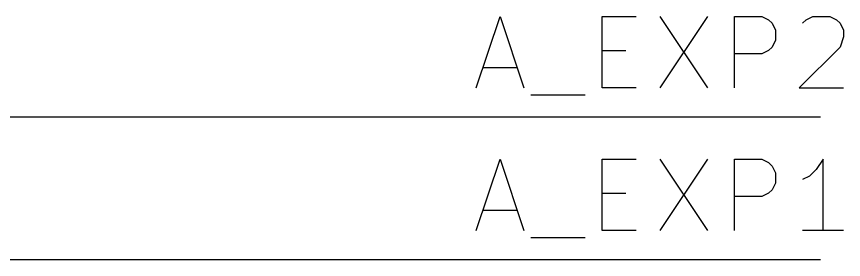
# Model space of a CAD drawing. Extents: x 0.4 to 11.3, y -7.9 to -0.4.
# Drawn here: x 9.037 to 9.616, y -5.7 to -5.53 of the extents above; entities that cross this region are included whole.
import ezdxf

# ---------------------------------------------------------------- set-up
doc = ezdxf.new("R2010")
doc.units = 0
doc.header["$MEASUREMENT"] = 0
doc.layers.add('GRAY1', color=251, linetype='CONTINUOUS')
doc.layers.add('GREEN3', color=91, linetype='CONTINUOUS')

msp = doc.modelspace()

# ---------------------------------------------------------------- linework, layer by layer
at = {"layer": 'GRAY1', "linetype": 'CONTINUOUS'}
for p, q in [((9.35887, -5.5798), (9.37554, -5.5298)), ((9.37554, -5.5298), (9.3922, -5.5798)), ((9.44696, -5.5798), (9.44696, -5.5298)), ((9.44696, -5.5298), (9.47078, -5.5298)), ((9.48744, -5.5298), (9.52077, -5.5798)), ((9.52077, -5.5298), (9.48744, -5.5798)), ((9.53982, -5.5798), (9.53982, -5.5298)), ((9.53982, -5.5298), (9.55887, -5.5298)), ((9.55887, -5.5298), (9.56363, -5.53218)), ((9.58982, -5.53218), (9.59458, -5.5298)), ((9.59458, -5.5298), (9.60649, -5.5298)), ((9.60649, -5.5298), (9.61125, -5.53218)), ((9.56363, -5.53218), (9.56601, -5.53456)), ((9.56601, -5.53456), (9.56839, -5.53932)), ((9.58744, -5.53456), (9.58982, -5.53218)), ((9.61125, -5.53218), (9.61363, -5.53456)), ((9.61363, -5.53456), (9.61601, -5.53932)), ((9.56839, -5.53932), (9.56839, -5.54647)), ((9.61601, -5.53932), (9.61601, -5.54409)), ((9.56839, -5.54647), (9.56601, -5.55123)), ((9.61601, -5.54409), (9.61363, -5.55123)), ((9.56601, -5.55123), (9.56363, -5.55361)), ((9.61363, -5.55123), (9.58506, -5.5798)), ((9.44696, -5.55361), (9.46363, -5.55361)), ((9.55887, -5.55599), (9.53982, -5.55599)), ((9.56363, -5.55361), (9.55887, -5.55599)), ((9.36363, -5.56552), (9.38744, -5.56552)), ((9.47078, -5.5798), (9.44696, -5.5798)), ((9.58506, -5.5798), (9.61601, -5.5798)), ((9.39697, -5.58456), (9.43506, -5.58456)), ((9.35887, -5.6798), (9.37554, -5.6298)), ((9.37554, -5.6298), (9.3922, -5.6798)), ((9.44696, -5.6798), (9.44696, -5.6298)), ((9.44696, -5.6298), (9.47078, -5.6298)), ((9.48744, -5.6298), (9.52077, -5.6798)), ((9.52077, -5.6298), (9.48744, -5.6798)), ((9.53982, -5.6798), (9.53982, -5.6298)), ((9.53982, -5.6298), (9.55887, -5.6298)), ((9.55887, -5.6298), (9.56363, -5.63218)), ((9.56363, -5.63218), (9.56601, -5.63456)), ((9.60172, -5.6298), (9.59696, -5.63694)), ((9.60172, -5.6798), (9.60172, -5.6298)), ((9.56601, -5.63456), (9.56839, -5.63932)), ((9.56839, -5.63932), (9.56839, -5.64647)), ((9.59696, -5.63694), (9.5922, -5.6417)), ((9.5922, -5.6417), (9.58744, -5.64409)), ((9.56601, -5.65123), (9.56363, -5.65361)), ((9.56839, -5.64647), (9.56601, -5.65123)), ((9.44696, -5.65361), (9.46363, -5.65361)), ((9.55887, -5.65599), (9.53982, -5.65599)), ((9.56363, -5.65361), (9.55887, -5.65599)), ((9.36363, -5.66552), (9.38744, -5.66552)), ((9.47078, -5.6798), (9.44696, -5.6798)), ((9.61601, -5.6798), (9.58744, -5.6798)), ((9.39697, -5.68456), (9.43506, -5.68456))]:
    msp.add_line(p, q, dxfattribs=at)
at = {"layer": 'GREEN3', "linetype": 'CONTINUOUS'}
for p, q in [((9, -5.6), (9.6, -5.6)), ((9, -5.7), (9.6, -5.7))]:
    msp.add_line(p, q, dxfattribs=at)

doc.saveas('drawing.dxf')
